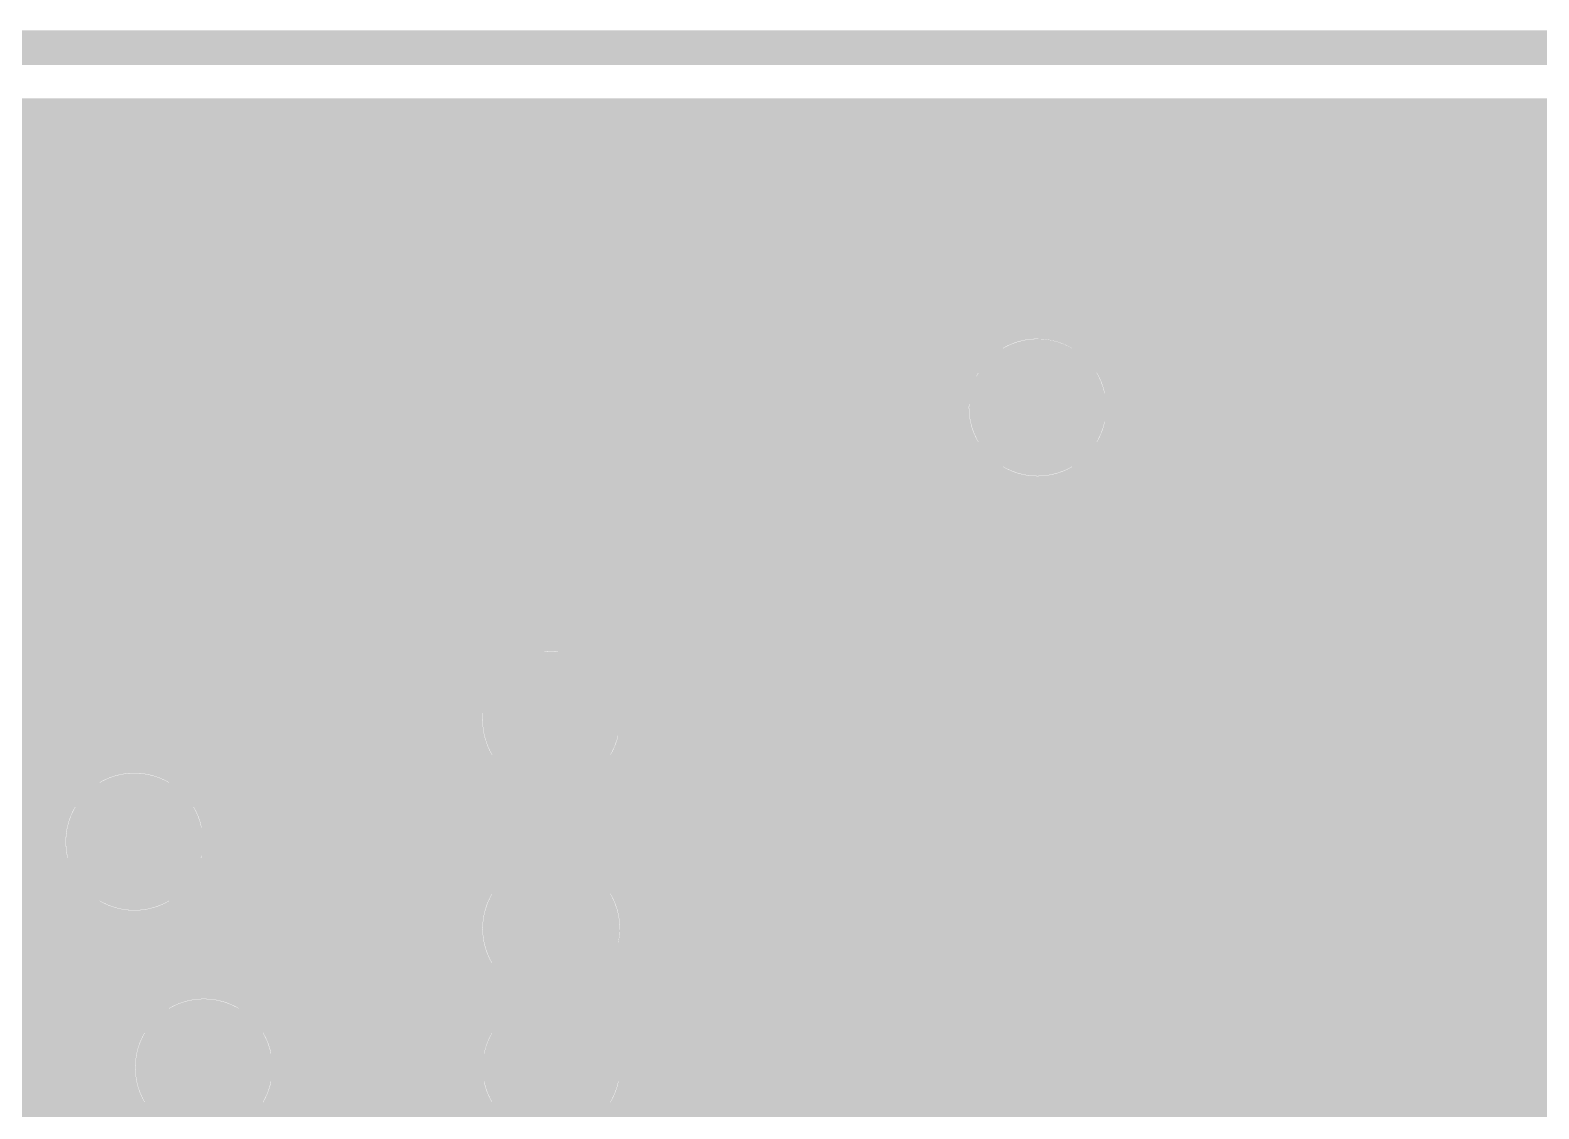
# Model space of a CAD drawing. Extents: x -4 to 136, y -50 to 40.
# Drawn here: x 66.93 to 77.96, y 26.24 to 34.13 of the extents above; entities that cross this region are included whole.
import ezdxf

# ---------------------------------------------------------------- set-up
doc = ezdxf.new("R2010")
doc.units = 0
doc.header["$MEASUREMENT"] = 0
doc.layers.get('0').update_dxf_attribs({"linetype": 'CONTINUOUS'})
for name, color, linetype in [('25-335-0_BOT', 7, 'CONTINUOUS'), ('25-335-0_DRD', 7, 'CONTINUOUS'), ('25-335-0_GND', 6, 'CONTINUOUS'), ('25-335-0_IN1', 4, 'CONTINUOUS'), ('25-335-0_SMT', 5, 'CONTINUOUS'), ('25-335-0_SPT', 10, 'CONTINUOUS'), ('25-335-0_SST', 9, 'CONTINUOUS'), ('25-335-0_TOP', 12, 'CONTINUOUS'), ('THRUHOLE_TAP', 15, 'CONTINUOUS')]:
    doc.layers.add(name, color=color, linetype=linetype)

# ---------------------------------------------------------------- blocks, each defined once
blk = doc.blocks.new('ROUND_40')
at = {"const_width": 0.29972}
blk.add_lwpolyline([(-0.14986, 0, 1), (0.14986, 0, 1)], format="xyb", close=True, dxfattribs=at)
blk = doc.blocks.new('ROUND_60')
at = {"const_width": 0.50038}
blk.add_lwpolyline([(-0.25019, 0, 1), (0.25019, 0, 1)], format="xyb", close=True, dxfattribs=at)
blk = doc.blocks.new('ROUND_62')
at = {"const_width": 0.50038}
blk.add_lwpolyline([(-0.25019, 0, 1), (0.25019, 0, 1)], format="xyb", close=True, dxfattribs=at)
blk = doc.blocks.new('RECTANGLE_2')
blk.add_solid([(0.4826, 0.4064), (0.4826, -0.4064), (-0.4826, 0.4064), (-0.4826, -0.4064)])
blk = doc.blocks.new('RECTANGLE_9')
blk.add_solid([(0.25019, 0.40005), (0.25019, -0.40005), (-0.25019, 0.40005), (-0.25019, -0.40005)])
blk = doc.blocks.new('RECTANGLE_27')
blk.add_solid([(0.508, 0.17526), (0.508, -0.17526), (-0.508, 0.17526), (-0.508, -0.17526)])
blk = doc.blocks.new('ROUND_23')
at = {"const_width": 0.10033}
blk.add_lwpolyline([(-0.050164, 0, 1), (0.050164, 0, 1)], format="xyb", close=True, dxfattribs=at)

msp = doc.modelspace()

# ---------------------------------------------------------------- linework, layer by layer
at = {"layer": '25-335-0_BOT'}
for points, const_width in [([(94.33306, 33.401), (37.06622, 33.401)], 0.254), ([(66.9798, 33.401), (66.9798, 18.8468)], 0.254), ([(67.2084, 33.401), (67.2084, 28.59786)], 0.254), ([(67.437, 33.401), (67.437, 28.77058)], 0.254), ([(67.6656, 33.401), (67.6656, 28.82392)], 0.254), ([(67.8942, 33.401), (67.8942, 28.7909)], 0.254), ([(68.1228, 33.401), (68.1228, 28.6512)], 0.254), ([(68.3514, 33.401), (68.3514, 27.1526)], 0.254), ([(68.58, 33.401), (68.58, 27.04338)], 0.254), ([(68.8086, 33.401), (68.8086, 26.70048)], 0.254), ([(69.0372, 33.401), (69.0372, 18.8468)], 0.254), ([(69.2658, 33.401), (69.2658, 18.8468)], 0.254), ([(69.4944, 33.401), (69.4944, 19.00174)], 0.254), ([(69.723, 33.401), (69.723, 19.04492)], 0.254), ([(69.9516, 33.401), (69.9516, 24.46528)], 0.254), ([(70.1802, 33.401), (70.1802, 29.41066)], 0.254), ([(70.4088, 33.401), (70.4088, 29.63926)], 0.254), ([(70.6374, 33.401), (70.6374, 29.72308)], 0.254), ([(70.866, 33.401), (70.866, 29.718)], 0.254), ([(71.0946, 33.401), (71.0946, 29.62402)], 0.254), ([(71.3232, 33.401), (71.3232, 29.3624)], 0.254), ([(71.5518, 33.401), (71.5518, 26.9748)], 0.254), ([(71.7804, 33.401), (71.7804, 26.9748)], 0.254), ([(72.009, 33.401), (72.009, 26.9748)], 0.254), ([(72.2376, 33.401), (72.2376, 26.9748)], 0.254), ([(72.4662, 33.401), (72.4662, 26.9748)], 0.254), ([(72.6948, 33.401), (72.6948, 26.9748)], 0.254), ([(72.9234, 33.401), (72.9234, 26.9748)], 0.254), ([(73.152, 33.401), (73.152, 26.9748)], 0.254), ([(73.3806, 33.401), (73.3806, 26.9748)], 0.254), ([(73.6092, 33.401), (73.6092, 26.9748)], 0.254), ([(73.8378, 33.401), (73.8378, 31.8008)], 0.254), ([(74.0664, 33.401), (74.0664, 31.95574)], 0.254), ([(74.295, 33.401), (74.295, 31.99892)], 0.254), ([(74.5236, 33.401), (74.5236, 31.95574)], 0.254), ([(74.7522, 33.401), (74.7522, 31.8008)], 0.254), ([(74.9808, 33.401), (74.9808, 31.8008)], 0.254), ([(75.2094, 33.401), (75.2094, 31.8008)], 0.254), ([(75.438, 33.401), (75.438, 31.8008)], 0.254), ([(75.6666, 33.401), (75.6666, 31.8008)], 0.254), ([(75.8952, 33.401), (75.8952, 31.8008)], 0.254), ([(76.1238, 33.401), (76.1238, 31.8008)], 0.254), ([(76.3524, 33.401), (76.3524, 31.8008)], 0.254), ([(76.581, 33.401), (76.581, 31.8008)], 0.254), ([(76.8096, 33.401), (76.8096, 31.8008)], 0.254), ([(77.0382, 33.401), (77.0382, 31.8008)], 0.254), ([(77.2668, 33.401), (77.2668, 31.8008)], 0.254), ([(77.4954, 33.401), (77.4954, 31.8008)], 0.254), ([(77.724, 33.401), (77.724, 31.8008)], 0.254), ([(77.9526, 33.401), (77.9526, 31.8008)], 0.254), ([(94.18066, 33.2486), (40.41648, 33.2486)], 0.254), ([(93.95206, 33.02), (40.75938, 33.02)], 0.254), ([(93.72346, 32.7914), (40.8686, 32.7914)], 0.254), ([(93.49486, 32.5628), (40.88384, 32.5628)], 0.254), ([(93.26626, 32.3342), (52.8828, 32.3342)], 0.254), ([(93.03766, 32.1056), (53.03774, 32.1056)], 0.254), ([(73.92162, 31.877), (55.36184, 31.877)], 0.254), ([(92.80906, 31.877), (74.66584, 31.877)], 0.254), ([(84.582, 31.8008), (74.7522, 31.8008)], 0.254), ([(73.73112, 31.6484), (55.55488, 31.6484)], 0.254), ([(73.66762, 31.4198), (55.61838, 31.4198)], 0.254), ([(74.295, 31.369), (84.582, 31.369), (93.091, 22.86), (93.091, 16.129), (93.345, 15.875), (93.345, 12.954), (94.234, 12.065), (94.234, 11.049), (95.885, 9.398), (97.155, 9.398)], 0.2032), ([(73.69048, 31.1912), (55.59552, 31.1912)], 0.254), ([(73.8124, 30.9626), (55.47106, 30.9626)], 0.254), ([(73.8378, 30.93466), (73.8378, 26.9748)], 0.254), ([(84.40166, 30.9372), (74.7522, 30.9372)], 0.254), ([(74.7522, 30.93466), (74.7522, 26.9748)], 0.254), ([(74.9808, 30.9372), (74.9808, 26.9748)], 0.254), ([(75.2094, 30.9372), (75.2094, 26.9748)], 0.254), ([(75.438, 30.9372), (75.438, 26.9748)], 0.254), ([(75.6666, 30.9372), (75.6666, 26.9748)], 0.254), ([(75.8952, 30.9372), (75.8952, 26.9748)], 0.254), ([(76.1238, 30.9372), (76.1238, 26.9748)], 0.254), ([(76.3524, 30.9372), (76.3524, 26.9748)], 0.254), ([(76.581, 30.9372), (76.581, 26.89098)], 0.254), ([(76.8096, 30.9372), (76.8096, 26.67)], 0.254), ([(77.0382, 30.9372), (77.0382, 26.4414)], 0.254), ([(77.2668, 30.9372), (77.2668, 26.2128)], 0.254), ([(77.4954, 30.9372), (77.4954, 26.02992)], 0.254), ([(77.724, 30.9372), (77.724, 25.97658)], 0.254), ([(77.9526, 30.9372), (77.9526, 25.80386)], 0.254), ([(74.0664, 30.78226), (74.0664, 26.9748)], 0.254), ([(74.5236, 30.78226), (74.5236, 26.9748)], 0.254), ([(84.60486, 30.734), (52.8828, 30.734)], 0.254), ([(74.295, 30.73908), (74.295, 26.9748)], 0.254), ([(84.83346, 30.5054), (52.8828, 30.5054)], 0.254), ([(85.06206, 30.2768), (63.4746, 30.2768)], 0.254), ([(85.29066, 30.0482), (63.60668, 30.0482)], 0.254), ([(85.51926, 29.8196), (63.6397, 29.8196)], 0.254), ([(70.33768, 29.591), (63.6397, 29.591)], 0.254), ([(85.74786, 29.591), (71.14032, 29.591)], 0.254), ([(70.1548, 29.3624), (63.6397, 29.3624)], 0.254), ([(85.97646, 29.3624), (71.3232, 29.3624)], 0.254), ([(70.739, 27.559), (70.739, 29.083)], 0.635), ([(70.09384, 29.1338), (63.6397, 29.1338)], 0.254), ([(86.20506, 29.1338), (71.38416, 29.1338)], 0.254), ([(70.0913, 29.083), (70.0913, 27.559)], 0.254), ([(71.3867, 29.083), (71.3867, 27.559)], 0.254), ([(70.0913, 28.9052), (63.6397, 28.9052)], 0.254), ([(86.43366, 28.9052), (71.3867, 28.9052)], 0.254), ([(67.2846, 28.6766), (63.6397, 28.6766)], 0.254), ([(70.0913, 28.6766), (68.09486, 28.6766)], 0.254), ([(86.66226, 28.6766), (71.3867, 28.6766)], 0.254), ([(67.11442, 28.448), (63.6397, 28.448)], 0.254), ([(70.0913, 28.448), (68.26758, 28.448)], 0.254), ([(86.89086, 28.448), (71.3867, 28.448)], 0.254), ([(67.06108, 28.2194), (63.6397, 28.2194)], 0.254), ([(70.0913, 28.2194), (68.32092, 28.2194)], 0.254), ([(81.4324, 28.2194), (71.3867, 28.2194)], 0.254), ([(67.0941, 27.9908), (63.6397, 27.9908)], 0.254), ([(70.0913, 27.9908), (68.2879, 27.9908)], 0.254), ([(81.31048, 27.9908), (71.3867, 27.9908)], 0.254), ([(67.2084, 27.7876), (67.2084, 18.8468)], 0.254), ([(67.23126, 27.7622), (63.6397, 27.7622)], 0.254), ([(68.1228, 27.73426), (68.1228, 27.16784)], 0.254), ([(70.0913, 27.7622), (68.1482, 27.7622)], 0.254), ([(81.28762, 27.7622), (71.3867, 27.7622)], 0.254), ([(67.437, 27.61742), (67.437, 25.38984)], 0.254), ([(67.6656, 27.56408), (67.6656, 26.87828)], 0.254), ([(67.8942, 27.5971), (67.8942, 27.09418)], 0.254), ([(70.0913, 27.5336), (63.6397, 27.5336)], 0.254), ([(81.35112, 27.5336), (71.3867, 27.5336)], 0.254), ([(70.1421, 27.305), (63.6397, 27.305)], 0.254), ([(70.1802, 27.23134), (70.1802, 26.83256)], 0.254), ([(71.3232, 27.2796), (71.3232, 26.9748)], 0.254), ([(81.54162, 27.305), (71.33336, 27.305)], 0.254), ([(67.86372, 27.0764), (63.6397, 27.0764)], 0.254), ([(70.3072, 27.0764), (68.53428, 27.0764)], 0.254), ([(88.26246, 27.0764), (71.1708, 27.0764)], 0.254), ([(76.327, 26.9748), (71.1962, 26.9748)], 0.254), ([(67.64782, 26.8478), (63.6397, 26.8478)], 0.254), ([(70.18782, 26.8478), (68.75018, 26.8478)], 0.254), ([(76.6318, 26.8478), (77.44968, 26.02992)], 0.254), ([(88.49106, 26.8478), (76.6318, 26.8478)], 0.254), ([(67.57416, 26.6192), (63.6397, 26.6192)], 0.254), ([(70.11416, 26.6192), (68.82384, 26.6192)], 0.254), ([(88.71966, 26.6192), (76.8604, 26.6192)], 0.254), ([(77.47, 25.4), (76.327, 26.543), (70.739, 26.543)], 0.2032), ([(67.58686, 26.3906), (63.6397, 26.3906)], 0.254), ([(70.12686, 26.3906), (68.8086, 26.3906)], 0.254), ([(68.8086, 26.38298), (68.8086, 18.8468)], 0.254), ([(88.94826, 26.3906), (77.089, 26.3906)], 0.254), ([(70.1802, 26.2509), (70.1802, 24.68118)], 0.254), ([(67.69608, 26.162), (63.6397, 26.162)], 0.254), ([(67.6656, 26.20772), (67.6656, 25.58288)], 0.254), ([(70.23608, 26.162), (68.69938, 26.162)], 0.254), ([(89.17686, 26.162), (77.3176, 26.162)], 0.254)]:
    msp.add_lwpolyline(points, dxfattribs=dict(at, const_width=const_width))
at = {"layer": '25-335-0_BOT', "const_width": 0.254}
for points in [[(74.295, 31.99892, 0.4142136), (73.66508, 31.369)], [(74.7522, 31.8008, 0.2063465), (74.295, 31.99787)], [(73.66508, 31.369, 0.4142136), (74.295, 30.73908)], [(74.295, 30.73908, 0.2063458), (74.75296, 30.93648)], [(70.739, 29.7307, 0.4142136), (70.0913, 29.083)], [(71.3867, 29.083, 0.4142136), (70.739, 29.7307)], [(67.691, 28.82392, 0.4142136), (67.06108, 28.194)], [(68.32092, 28.194, 0.4142136), (67.691, 28.82392)], [(67.06108, 28.194, 0.4142136), (67.691, 27.56408)], [(67.691, 27.56408, 0.4142136), (68.32092, 28.194)], [(70.0913, 27.559, 0.2366868), (70.35159, 27.03993)], [(71.12508, 27.0383, 0.2375163), (71.38722, 27.559)], [(68.199, 27.17292, 0.4142136), (67.56908, 26.543)], [(68.82892, 26.543, 0.4142136), (68.199, 27.17292)], [(70.35038, 27.0383, 0.2303247), (70.10944, 26.543)], [(71.1962, 26.9748, 0.0379823), (71.12562, 27.03899)], [(76.6318, 26.8478, 0.1989124), (76.327, 26.97405)], [(76.6318, 26.8478, 0.1989124), (76.327, 26.97405)], [(67.56908, 26.543, 0.4142136), (68.199, 25.91308)], [(68.199, 25.91308, 0.4142136), (68.82892, 26.543)], [(70.10908, 26.543, 0.4142136), (70.739, 25.91308)]]:
    msp.add_lwpolyline(points, format="xyb", dxfattribs=at)
at = {"layer": '25-335-0_DRD', "const_width": 0.254}
for points in [[(-4.0005, 34.00044), (-4.0005, -4.0005), (135.99922, -4.0005), (135.99922, 34.00044), (-4.0005, 34.00044)], [(73.66, 32.004), (73.66, 30.734)], [(74.93, 32.004), (73.66, 32.004)], [(74.93, 32.004), (73.66, 30.734)], [(74.93, 30.734), (73.66, 32.004)], [(74.93, 30.734), (74.93, 32.004)], [(73.66, 30.734), (74.93, 30.734)], [(70.104, 29.718), (70.104, 28.448)], [(71.374, 29.718), (70.104, 29.718)], [(71.374, 29.718), (70.104, 28.448)], [(71.374, 28.448), (70.104, 29.718)], [(71.374, 28.448), (71.374, 29.718)], [(67.056, 28.829), (67.056, 27.559)], [(68.326, 28.829), (67.056, 28.829)], [(68.326, 28.829), (67.056, 27.559)], [(68.326, 27.559), (67.056, 28.829)], [(68.326, 27.559), (68.326, 28.829)], [(70.104, 28.448), (71.374, 28.448)], [(70.104, 28.194), (70.104, 26.924)], [(71.374, 28.194), (70.104, 28.194)], [(71.374, 28.194), (70.104, 26.924)], [(71.374, 26.924), (70.104, 28.194)], [(71.374, 26.924), (71.374, 28.194)], [(67.056, 27.559), (68.326, 27.559)], [(67.564, 27.178), (67.564, 25.908)], [(68.834, 27.178), (67.564, 27.178)], [(68.834, 27.178), (67.564, 25.908)], [(68.834, 25.908), (67.564, 27.178)], [(68.834, 25.908), (68.834, 27.178)], [(70.104, 27.178), (70.104, 25.908)], [(71.374, 27.178), (70.104, 27.178)], [(71.374, 27.178), (70.104, 25.908)], [(71.374, 25.908), (70.104, 27.178)], [(71.374, 25.908), (71.374, 27.178)], [(70.104, 26.924), (71.374, 26.924)]]:
    msp.add_lwpolyline(points, dxfattribs=at)
at = {"layer": '25-335-0_GND', "const_width": 0.254}
msp.add_lwpolyline([(-4.0005, 34.00044), (-4.0005, -4.0005), (135.99922, -4.0005), (135.99922, 34.00044), (-4.0005, 34.00044)], dxfattribs=at)
at = {"layer": '25-335-0_IN1'}
for points, const_width in [([(98.82378, 33.401), (37.06622, 33.401)], 0.254), ([(66.9798, 33.401), (66.9798, 32.9438)], 0.254), ([(67.2084, 33.401), (67.2084, 32.9438)], 0.254), ([(67.437, 33.401), (67.437, 32.9438)], 0.254), ([(67.6656, 33.401), (67.6656, 32.9438)], 0.254), ([(67.8942, 33.401), (67.8942, 32.9438)], 0.254), ([(68.1228, 33.401), (68.1228, 32.9438)], 0.254), ([(68.3514, 33.401), (68.3514, 32.9438)], 0.254), ([(68.58, 33.401), (68.58, 32.9438)], 0.254), ([(68.8086, 33.401), (68.8086, 32.9438)], 0.254), ([(69.0372, 33.401), (69.0372, 32.9438)], 0.254), ([(69.2658, 33.401), (69.2658, 32.9438)], 0.254), ([(69.4944, 33.401), (69.4944, 32.9438)], 0.254), ([(69.723, 33.401), (69.723, 32.9438)], 0.254), ([(69.9516, 33.401), (69.9516, 32.9438)], 0.254), ([(70.1802, 33.401), (70.1802, 32.9438)], 0.254), ([(70.4088, 33.401), (70.4088, 32.9438)], 0.254), ([(70.6374, 33.401), (70.6374, 32.9438)], 0.254), ([(70.866, 33.401), (70.866, 32.9438)], 0.254), ([(71.0946, 33.401), (71.0946, 32.9438)], 0.254), ([(71.3232, 33.401), (71.3232, 32.9438)], 0.254), ([(71.5518, 33.401), (71.5518, 32.9438)], 0.254), ([(71.7804, 33.401), (71.7804, 32.9438)], 0.254), ([(72.009, 33.401), (72.009, 32.9438)], 0.254), ([(72.2376, 33.401), (72.2376, 32.9438)], 0.254), ([(72.4662, 33.401), (72.4662, 32.9438)], 0.254), ([(72.6948, 33.401), (72.6948, 32.9438)], 0.254), ([(72.9234, 33.401), (72.9234, 32.9438)], 0.254), ([(73.152, 33.401), (73.152, 32.9438)], 0.254), ([(73.3806, 33.401), (73.3806, 32.9438)], 0.254), ([(73.6092, 33.401), (73.6092, 32.9438)], 0.254), ([(73.8378, 33.401), (73.8378, 32.9438)], 0.254), ([(74.0664, 33.401), (74.0664, 32.9438)], 0.254), ([(74.295, 33.401), (74.295, 32.9438)], 0.254), ([(74.5236, 33.401), (74.5236, 32.9438)], 0.254), ([(74.7522, 33.401), (74.7522, 32.9438)], 0.254), ([(74.9808, 33.401), (74.9808, 32.9438)], 0.254), ([(75.2094, 33.401), (75.2094, 32.9438)], 0.254), ([(75.438, 33.401), (75.438, 32.9438)], 0.254), ([(75.6666, 33.401), (75.6666, 32.9438)], 0.254), ([(75.8952, 33.401), (75.8952, 32.9438)], 0.254), ([(76.1238, 33.401), (76.1238, 32.9438)], 0.254), ([(76.3524, 33.401), (76.3524, 32.9438)], 0.254), ([(76.581, 33.401), (76.581, 32.9438)], 0.254), ([(76.8096, 33.401), (76.8096, 32.9438)], 0.254), ([(77.0382, 33.401), (77.0382, 32.9438)], 0.254), ([(77.2668, 33.401), (77.2668, 32.9438)], 0.254), ([(77.4954, 33.401), (77.4954, 32.9438)], 0.254), ([(77.724, 33.401), (77.724, 32.9438)], 0.254), ([(77.9526, 33.401), (77.9526, 32.9438)], 0.254), ([(98.81108, 33.2486), (40.41648, 33.2486)], 0.254), ([(98.86442, 33.02), (40.75938, 33.02)], 0.254), ([(94.361, 32.9438), (40.81018, 32.9438)], 0.254), ([(40.259, 32.639), (40.386, 32.512), (94.361, 32.512), (94.869, 32.004), (94.869, 24.892), (97.663, 22.098), (97.663, 14.605), (98.806, 13.462)], 0.2032), ([(94.18066, 32.0802), (53.0479, 32.0802)], 0.254), ([(66.9798, 32.0802), (66.9798, 29.5148)], 0.254), ([(67.2084, 32.0802), (67.2084, 29.2862)], 0.254), ([(67.437, 32.0802), (67.437, 29.0576)], 0.254), ([(67.6656, 32.0802), (67.6656, 28.829)], 0.254), ([(67.8942, 32.0802), (67.8942, 28.7909)], 0.254), ([(68.1228, 32.0802), (68.1228, 28.6512)], 0.254), ([(68.3514, 32.0802), (68.3514, 27.1526)], 0.254), ([(68.58, 32.0802), (68.58, 27.04338)], 0.254), ([(68.8086, 32.0802), (68.8086, 26.70048)], 0.254), ([(69.0372, 32.0802), (69.0372, 12.8778)], 0.254), ([(69.2658, 32.0802), (69.2658, 18.8468)], 0.254), ([(69.4944, 32.0802), (69.4944, 19.00174)], 0.254), ([(69.723, 32.0802), (69.723, 19.04492)], 0.254), ([(69.9516, 32.0802), (69.9516, 24.46528)], 0.254), ([(70.1802, 32.0802), (70.1802, 29.37256)], 0.254), ([(70.4088, 32.0802), (70.4088, 29.61894)], 0.254), ([(70.6374, 32.0802), (70.6374, 29.7053)], 0.254), ([(70.866, 32.0802), (70.866, 29.70022)], 0.254), ([(71.0946, 32.0802), (71.0946, 29.6037)], 0.254), ([(71.3232, 32.0802), (71.3232, 29.31922)], 0.254), ([(71.5518, 32.0802), (71.5518, 17.1958)], 0.254), ([(71.7804, 32.0802), (71.7804, 16.9672)], 0.254), ([(72.009, 32.0802), (72.009, 16.7386)], 0.254), ([(72.2376, 32.0802), (72.2376, 16.51)], 0.254), ([(72.4662, 32.0802), (72.4662, 16.2814)], 0.254), ([(72.6948, 32.0802), (72.6948, 16.0528)], 0.254), ([(72.9234, 32.0802), (72.9234, 15.8242)], 0.254), ([(73.152, 32.0802), (73.152, 15.5956)], 0.254), ([(73.3806, 32.0802), (73.3806, 15.367)], 0.254), ([(73.6092, 32.0802), (73.6092, 16.29156)], 0.254), ([(73.8378, 32.0802), (73.8378, 31.8008)], 0.254), ([(74.0664, 32.0802), (74.0664, 31.95574)], 0.254), ([(74.295, 32.0802), (74.295, 31.99892)], 0.254), ([(74.5236, 32.0802), (74.5236, 31.95574)], 0.254), ([(74.7522, 32.0802), (74.7522, 31.8008)], 0.254), ([(74.9808, 32.0802), (74.9808, 25.2222)], 0.254), ([(75.2094, 32.0802), (75.2094, 13.5382)], 0.254), ([(75.438, 32.0802), (75.438, 13.3096)], 0.254), ([(75.6666, 32.0802), (75.6666, 13.081)], 0.254), ([(75.8952, 32.0802), (75.8952, 12.8524)], 0.254), ([(76.1238, 32.0802), (76.1238, 12.6238)], 0.254), ([(76.3524, 32.0802), (76.3524, 12.3952)], 0.254), ([(76.581, 32.0802), (76.581, 12.1666)], 0.254), ([(76.8096, 32.0802), (76.8096, 11.938)], 0.254), ([(77.0382, 32.0802), (77.0382, 25.8572)], 0.254), ([(77.2668, 32.0802), (77.2668, 25.9969)], 0.254), ([(77.4954, 32.0802), (77.4954, 26.02992)], 0.254), ([(77.724, 32.0802), (77.724, 25.97658)], 0.254), ([(77.9526, 32.0802), (77.9526, 25.80386)], 0.254), ([(73.92162, 31.877), (55.36184, 31.877)], 0.254), ([(94.38386, 31.877), (74.66584, 31.877)], 0.254), ([(73.73112, 31.6484), (55.55488, 31.6484)], 0.254), ([(94.4372, 31.6484), (74.85888, 31.6484)], 0.254), ([(73.66762, 31.4198), (55.61838, 31.4198)], 0.254), ([(93.77426, 31.4198), (74.92238, 31.4198)], 0.254), ([(73.69048, 31.1912), (65.30086, 31.1912)], 0.254), ([(65.3288, 31.1658), (67.67068, 28.82392)], 0.254), ([(93.6371, 31.1912), (74.89952, 31.1912)], 0.254), ([(73.8124, 30.9626), (65.532, 30.9626)], 0.254), ([(73.8378, 30.93466), (73.8378, 16.53794)], 0.254), ([(74.7522, 30.93466), (74.7522, 25.3619)], 0.254), ([(93.60408, 30.9626), (74.77506, 30.9626)], 0.254), ([(55.88, 17.78), (56.007, 17.78), (57.15, 18.923), (57.15, 29.845), (58.166, 30.861), (65.024, 30.861), (67.691, 28.194)], 0.2032), ([(74.0664, 30.78226), (74.0664, 25.16886)], 0.254), ([(74.5236, 30.78226), (74.5236, 25.39492)], 0.254), ([(93.65742, 30.734), (65.7606, 30.734)], 0.254), ([(74.295, 30.73908), (74.295, 25.34158)], 0.254), ([(93.8276, 30.5054), (65.9892, 30.5054)], 0.254), ([(64.84366, 30.4292), (67.06108, 28.21178)], 0.254), ([(93.9292, 30.2768), (66.2178, 30.2768)], 0.254), ([(93.9292, 30.0482), (66.4464, 30.0482)], 0.254), ([(93.9292, 29.8196), (66.675, 29.8196)], 0.254), ([(70.36562, 29.591), (66.9036, 29.591)], 0.254), ([(90.55862, 29.591), (71.10984, 29.591)], 0.254), ([(70.17512, 29.3624), (67.1322, 29.3624)], 0.254), ([(90.36812, 29.3624), (71.30288, 29.3624)], 0.254), ([(70.11162, 29.1338), (67.3608, 29.1338)], 0.254), ([(90.30462, 29.1338), (71.36638, 29.1338)], 0.254), ([(70.13448, 28.9052), (67.5894, 28.9052)], 0.254), ([(90.32748, 28.9052), (71.34352, 28.9052)], 0.254), ([(67.691, 28.82392), (67.67069, 28.82359)], 0.254), ([(70.1802, 28.7909), (70.1802, 27.84856)], 0.254), ([(71.3232, 28.84678), (71.3232, 27.79522)], 0.254), ([(70.2564, 28.6766), (68.09486, 28.6766)], 0.254), ([(90.4494, 28.6766), (71.21906, 28.6766)], 0.254), ([(71.0946, 28.5623), (71.0946, 28.0797)], 0.254), ([(66.82486, 28.448), (61.02604, 28.448)], 0.254), ([(93.9292, 28.448), (68.26758, 28.448)], 0.254), ([(70.4088, 28.54706), (70.4088, 28.09494)], 0.254), ([(70.6374, 28.4607), (70.6374, 28.1813)], 0.254), ([(70.866, 28.46578), (70.866, 28.17622)], 0.254), ([(66.9798, 28.29306), (66.9798, 21.7678)], 0.254), ([(67.05346, 28.2194), (61.09208, 28.2194)], 0.254), ([(67.06108, 28.21178), (67.06083, 28.194)], 0.254), ([(81.4324, 28.2194), (68.32092, 28.2194)], 0.254), ([(67.0941, 27.9908), (63.14948, 27.9908)], 0.254), ([(70.27926, 27.9908), (68.2879, 27.9908)], 0.254), ([(81.31048, 27.9908), (71.1962, 27.9908)], 0.254), ([(67.2084, 27.7876), (67.2084, 21.5392)], 0.254), ([(67.23126, 27.7622), (63.49238, 27.7622)], 0.254), ([(68.1228, 27.73426), (68.1228, 27.16784)], 0.254), ([(70.1421, 27.7622), (68.1482, 27.7622)], 0.254), ([(81.25206, 27.7622), (71.3359, 27.7622)], 0.254), ([(67.437, 27.61742), (67.437, 25.38984)], 0.254), ([(67.6656, 27.56408), (67.6656, 26.87828)], 0.254), ([(67.8942, 27.5971), (67.8942, 27.09418)], 0.254), ([(70.10908, 27.5336), (63.6016, 27.5336)], 0.254), ([(81.02346, 27.5336), (71.36892, 27.5336)], 0.254), ([(70.16242, 27.305), (63.61684, 27.305)], 0.254), ([(70.1802, 27.2669), (70.1802, 26.83256)], 0.254), ([(80.79486, 27.305), (71.31558, 27.305)], 0.254), ([(71.3232, 27.32278), (71.3232, 26.77922)], 0.254), ([(67.86372, 27.0764), (63.54318, 27.0764)], 0.254), ([(70.3326, 27.0764), (68.53428, 27.0764)], 0.254), ([(80.56626, 27.0764), (71.14286, 27.0764)], 0.254), ([(67.64782, 26.8478), (63.32728, 26.8478)], 0.254), ([(70.18782, 26.8478), (68.75018, 26.8478)], 0.254), ([(80.33766, 26.8478), (71.29018, 26.8478)], 0.254), ([(67.57416, 26.6192), (61.70676, 26.6192)], 0.254), ([(70.11416, 26.6192), (68.82384, 26.6192)], 0.254), ([(80.10906, 26.6192), (71.36384, 26.6192)], 0.254), ([(67.56908, 26.543), (67.57038, 26.50244)], 0.254), ([(67.945, 25.019), (67.945, 26.289), (68.199, 26.543)], 0.2032), ([(67.5259, 26.3906), (61.99124, 26.3906)], 0.254), ([(70.12686, 26.3906), (68.8086, 26.3906)], 0.254), ([(68.8086, 26.38298), (68.8086, 12.8778)], 0.254), ([(79.88046, 26.3906), (71.3486, 26.3906)], 0.254), ([(67.5132, 26.289), (67.5132, 25.4762)], 0.254), ([(70.1802, 26.2509), (70.1802, 24.68118)], 0.254), ([(71.3232, 26.30678), (71.3232, 17.4244)], 0.254), ([(67.5132, 26.162), (62.16904, 26.162)], 0.254), ([(70.23608, 26.162), (68.69938, 26.162)], 0.254), ([(79.65186, 26.162), (71.23938, 26.162)], 0.254)]:
    msp.add_lwpolyline(points, dxfattribs=dict(at, const_width=const_width))
at = {"layer": '25-335-0_IN1', "const_width": 0.254}
for points in [[(74.295, 31.99892, 0.4142136), (73.66508, 31.369)], [(74.92492, 31.369, 0.4142136), (74.295, 31.99892)], [(73.66508, 31.369, 0.4142136), (74.295, 30.73908)], [(74.295, 30.73908, 0.4142136), (74.92492, 31.369)], [(70.739, 29.71292, 0.4142136), (70.10908, 29.083)], [(71.36892, 29.083, 0.4142136), (70.739, 29.71292)], [(70.10908, 29.083, 0.4142136), (70.739, 28.45308)], [(70.739, 28.45308, 0.4142136), (71.36892, 29.083)], [(68.32092, 28.194, 0.4142136), (67.691, 28.82392)], [(67.06108, 28.194, 0.4142136), (67.691, 27.56408)], [(67.691, 27.56408, 0.4142136), (68.32092, 28.194)], [(70.739, 28.18892, 0.4142136), (70.10908, 27.559)], [(71.36892, 27.559, 0.4142136), (70.739, 28.18892)], [(70.10908, 27.559, 0.2386215), (70.36594, 27.05143)], [(71.10984, 27.051, 0.2394815), (71.36796, 27.559)], [(68.199, 27.17292, 0.4142136), (67.56908, 26.543)], [(68.82892, 26.543, 0.4142136), (68.199, 27.17292)], [(70.36562, 27.051, 0.2386215), (70.10854, 26.543)], [(71.36892, 26.543, 0.2394815), (71.11041, 27.05178)], [(67.56908, 26.50236, 0.129779), (67.51275, 26.289)], [(68.3768, 25.93848, 0.332707), (68.82892, 26.543)], [(70.10908, 26.543, 0.4142136), (70.739, 25.91308)], [(70.739, 25.91308, 0.4142136), (71.36892, 26.543)]]:
    msp.add_lwpolyline(points, format="xyb", dxfattribs=at)
at = {"layer": '25-335-0_SST', "const_width": 0.1524}
for points in [[(75.36942, 32.33928), (75.36942, 31.98368), (75.53706, 31.8643), (75.70724, 31.8643), (75.87742, 31.98368), (75.87742, 32.33928), (74.86142, 32.33928)], [(75.36942, 32.0421), (74.86142, 31.8643)], [(76.61656, 31.98622), (76.61656, 31.63062), (76.95692, 31.51378), (77.29474, 31.51378), (77.63256, 31.63062), (77.63256, 31.98622)], [(76.61656, 31.9278), (77.63256, 31.9278)], [(75.36942, 31.44266), (75.36942, 31.08706), (75.19924, 31.0261), (75.02906, 31.0261), (74.86142, 31.08706), (74.86142, 31.44266), (75.02906, 31.50108), (75.19924, 31.50108), (75.87742, 31.26486)], [(76.95692, 30.67558), (76.95692, 31.14802), (77.63256, 30.9118), (77.63256, 30.79242), (76.61656, 30.79242)], [(69.44614, 30.02788), (68.60032, 30.02788), (68.43014, 30.08884), (68.43014, 30.44444), (68.60032, 30.50286), (69.44614, 30.50286)], [(74.86142, 30.30728), (74.86142, 30.5435)], [(74.86142, 30.42666), (75.87742, 30.42666), (75.70724, 30.5435)], [(77.851, 30.353), (77.851, 26.797), (79.629, 26.797), (79.629, 30.353), (77.851, 30.353)], [(76.3905, 27.1145), (76.3905, 30.0355), (74.7522, 30.0355), (74.7522, 27.1145), (76.3905, 27.1145)], [(68.43014, 29.30906), (68.43014, 29.54528)], [(68.43014, 29.42844), (69.44614, 29.42844), (69.27596, 29.54528)], [(76.69022, 29.2735), (76.58862, 29.2735), (76.58862, 27.8765), (76.69022, 27.8765)], [(77.48778, 27.8765), (77.58938, 27.8765), (77.58938, 29.2735), (77.48778, 29.2735)], [(68.43014, 28.76804), (68.60032, 28.88488), (68.76796, 28.94584), (69.10832, 28.94584), (69.27596, 28.88488), (69.44614, 28.76804), (69.44614, 28.64866), (69.27596, 28.52928), (69.10832, 28.47086), (68.76796, 28.47086), (68.60032, 28.52928), (68.43014, 28.64866), (68.43014, 28.76804)], [(76.58862, 28.17622), (76.58862, 28.27528), (77.58938, 28.27528), (77.58938, 28.17622), (76.58862, 28.17622)], [(70.739, 27.94), (70.739, 25.51176), (69.977, 24.74976), (67.20586, 24.74976), (67.183, 24.765), (67.183, 27.99842), (70.739, 27.99842), (70.739, 27.94)], [(73.97242, 27.13228), (73.97242, 26.77668), (74.14006, 26.6573), (74.31024, 26.6573), (74.48042, 26.77668), (74.48042, 27.13228), (73.46442, 27.13228)], [(76.3905, 23.9395), (76.3905, 26.8605), (74.7522, 26.8605), (74.7522, 23.9395), (76.3905, 23.9395)], [(73.97242, 26.8351), (73.46442, 26.6573)], [(73.63206, 26.29408), (73.46442, 26.23566), (73.46442, 25.88006), (73.63206, 25.8191), (73.97242, 25.8191), (74.14006, 25.93848), (74.14006, 26.29408), (74.48042, 26.29408), (74.48042, 25.8191)], [(79.5655, 23.3045), (79.5655, 26.2255), (77.9272, 26.2255), (77.9272, 23.3045), (79.5655, 23.3045)]]:
    msp.add_lwpolyline(points, dxfattribs=at)
at = {"layer": '25-335-0_TOP'}
for points, const_width in [([(36.449, 33.274), (36.703, 33.528), (96.393, 33.528), (98.044, 31.877), (99.568, 31.877), (99.695, 32.004), (99.822, 32.004)], 0.2032), ([(99.4791, 30.50032), (98.78568, 30.50032), (96.266, 33.02), (41.529, 33.02), (36.83, 28.321), (36.83, 26.797), (36.83, 26.7462)], 0.2032), ([(36.83, 25.3238), (36.8808, 25.3238), (37.719, 26.162), (37.719, 28.448), (41.783, 32.512), (96.139, 32.512), (96.9391, 31.7119), (96.9391, 30.50032)], 0.2032), ([(42.799, 31.623), (43.18, 32.004), (51.308, 32.004), (52.578, 30.734), (55.372, 30.734), (55.626, 30.988), (73.66, 30.988), (73.914, 30.734), (74.549, 30.734), (74.803, 30.988), (94.234, 30.988)], 0.2032), ([(95.885, 31.877), (95.885, 32.004), (52.578, 32.004), (52.451, 31.877)], 0.2032), ([(54.991, 31.369), (55.118, 31.496), (74.168, 31.496), (74.295, 31.369)], 0.2032), ([(95.504, 29.845), (94.488, 29.845), (93.853, 30.48), (74.93, 30.48), (74.676, 30.226), (73.406, 30.226), (73.152, 30.48), (56.134, 30.48)], 0.2032), ([(48.895, 28.575), (49.657, 29.337), (56.134, 29.337), (56.642, 29.845), (62.992, 29.845), (69.977, 29.845), (70.739, 29.083), (70.9422, 29.2862), (75.565, 29.2862)], 0.635), ([(62.992, 29.845), (69.977, 29.845), (70.739, 29.083), (70.9422, 29.2862), (75.565, 29.2862)], 0.635), ([(80.645, 29.2862), (80.645, 29.337), (80.391, 29.591), (78.74, 29.591), (78.72476, 29.57576), (77.089, 29.57576)], 0.635), ([(77.089, 29.57576), (75.565, 29.57576), (75.565, 29.2862)], 0.635), ([(70.739, 29.083), (70.9422, 29.2862), (75.565, 29.2862)], 0.635), ([(67.691, 28.194), (70.993, 28.194), (71.374, 28.575), (79.883, 28.575), (80.5942, 27.8638), (80.645, 27.8638)], 0.2032), ([(75.565, 27.8638), (75.565, 26.1112)], 0.2032), ([(71.755, 27.35072), (70.94728, 27.35072), (70.739, 27.559)], 0.2032), ([(77.089, 27.57424), (77.089, 26.40076)], 0.2032), ([(77.089, 27.57424), (78.72476, 27.57424), (78.74, 27.559)], 0.2032), ([(66.12382, 27.35072), (66.802, 27.35072), (67.056, 27.09672), (67.056, 25.781), (67.056, 25.4), (66.12382, 25.4)], 0.381), ([(68.199, 26.543), (70.739, 26.543), (70.89648, 26.70048), (71.755, 26.70048)], 0.2032), ([(70.739, 26.543), (70.89648, 26.70048), (71.755, 26.70048)], 0.2032), ([(77.089, 26.40076), (77.089, 25.781), (77.47, 25.4)], 0.2032)]:
    msp.add_lwpolyline(points, dxfattribs=dict(at, const_width=const_width))

# ---------------------------------------------------------------- block references
at = {"layer": '25-335-0_BOT'}
for p in [(74.295, 31.369), (70.739, 29.083), (67.691, 28.194), (70.739, 27.559), (68.199, 26.543), (70.739, 26.543)]:
    msp.add_blockref('ROUND_40', p, dxfattribs=at)
at = {"layer": '25-335-0_GND'}
for name, p in [('ROUND_60', (74.295, 31.369)), ('ROUND_62', (70.739, 29.083)), ('ROUND_60', (67.691, 28.194)), ('ROUND_62', (70.739, 27.559)), ('ROUND_62', (68.199, 26.543)), ('ROUND_62', (70.739, 26.543))]:
    msp.add_blockref(name, p, dxfattribs=at)
at = {"layer": '25-335-0_IN1'}
for p in [(74.295, 31.369), (70.739, 29.083), (67.691, 28.194), (70.739, 27.559), (68.199, 26.543), (70.739, 26.543)]:
    msp.add_blockref('ROUND_40', p, dxfattribs=at)
at = {"layer": '25-335-0_SMT'}
for name, p in [('RECTANGLE_9', (77.089, 29.57576)), ('RECTANGLE_2', (75.565, 29.2862)), ('RECTANGLE_2', (75.565, 27.8638)), ('RECTANGLE_9', (77.089, 27.57424)), ('RECTANGLE_27', (71.755, 27.35072)), ('RECTANGLE_27', (71.755, 26.70048)), ('RECTANGLE_9', (77.089, 26.40076)), ('RECTANGLE_2', (75.565, 26.1112))]:
    msp.add_blockref(name, p, dxfattribs=at)
at = {"layer": '25-335-0_SPT'}
for name, p in [('RECTANGLE_9', (77.089, 29.57576)), ('RECTANGLE_2', (75.565, 29.2862)), ('RECTANGLE_2', (75.565, 27.8638)), ('RECTANGLE_9', (77.089, 27.57424)), ('RECTANGLE_27', (71.755, 27.35072)), ('RECTANGLE_27', (71.755, 26.70048)), ('RECTANGLE_9', (77.089, 26.40076)), ('RECTANGLE_2', (75.565, 26.1112))]:
    msp.add_blockref(name, p, dxfattribs=at)
at = {"layer": '25-335-0_TOP'}
for name, p in [('ROUND_40', (74.295, 31.369)), ('RECTANGLE_9', (77.089, 29.57576)), ('RECTANGLE_2', (75.565, 29.2862)), ('ROUND_40', (70.739, 29.083)), ('ROUND_40', (67.691, 28.194)), ('RECTANGLE_2', (75.565, 27.8638)), ('RECTANGLE_9', (77.089, 27.57424)), ('ROUND_40', (70.739, 27.559)), ('RECTANGLE_27', (71.755, 27.35072)), ('ROUND_40', (68.199, 26.543)), ('ROUND_40', (70.739, 26.543)), ('RECTANGLE_27', (71.755, 26.70048)), ('RECTANGLE_9', (77.089, 26.40076)), ('RECTANGLE_2', (75.565, 26.1112))]:
    msp.add_blockref(name, p, dxfattribs=at)
at = {"layer": 'THRUHOLE_TAP'}
for p in [(74.295, 31.369), (70.739, 29.083), (67.691, 28.194), (70.739, 27.559), (68.199, 26.543), (70.739, 26.543)]:
    msp.add_blockref('ROUND_23', p, dxfattribs=at)

doc.saveas('drawing.dxf')
